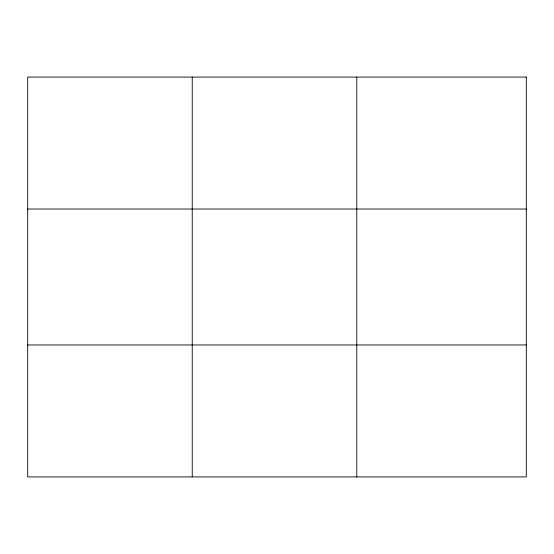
<?xml version="1.0" encoding="UTF-8"?>
<svg xmlns="http://www.w3.org/2000/svg" width="554" height="554" viewBox="0 0 554 554"><rect width="100%" height="100%" fill="white"/><g stroke="black" fill="none" stroke-linecap="round" stroke-linejoin="round"><path stroke-width="0.83" d="M192.238 77.082L192.238 476.918M356.776 77.082L356.776 476.918M27.7 209.031L526.3 209.031M27.7 344.969L526.3 344.969M526.3 77.082L526.3 476.918L27.7 476.918L27.7 77.082L526.3 77.082"/></g></svg>
